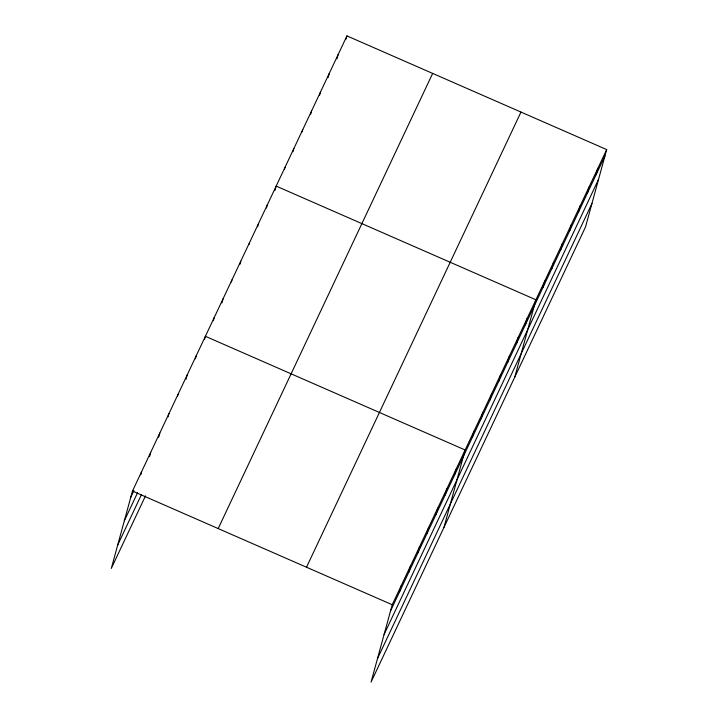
<?xml version="1.0" encoding="UTF-8"?>
<svg xmlns="http://www.w3.org/2000/svg" width="718" height="718" viewBox="0 0 718 718"><rect width="100%" height="100%" fill="white"/><g stroke="black" fill="none" stroke-linecap="round" stroke-linejoin="round"><path stroke-width="1.08" d="M606.692 149.586L392.225 604.744L371.062 682.1L585.529 226.942L606.692 149.586L346.938 35.9L132.471 491.058L111.308 568.414L145.494 495.878M140.719 474.876L141.59 471.717M149.55 456.585L150.699 452.367M158.66 437.244L159.818 433.026M168.066 416.844L168.927 413.685M177.472 396.444L178.046 394.335M186.007 379.212L187.165 374.993M195.413 358.812L196.274 355.652M204.522 339.47L205.393 336.302L465.138 449.989L443.975 527.344M213.372 320.695L214.233 317.527M221.934 302.969L223.083 298.751M231.358 282.084L231.932 279.975M239.911 264.368L240.781 261.199M249.047 244.533L249.622 242.433M257.609 226.816L258.471 223.657M266.45 208.041L267.32 204.881M275.012 190.315L276.17 186.106L535.915 299.783L514.752 377.147M284.436 169.439L285.01 167.33M292.998 151.713L293.859 148.554M302.125 131.888L302.709 129.778M310.688 114.162L311.549 111.003M319.537 95.386L320.399 92.227M328.09 77.67L329.248 73.451M336.939 58.894L338.097 54.676M346.076 39.059L346.938 35.9M399.603 591.722L401.335 585.403M408.721 572.381L410.454 566.053M417.84 553.031L419.563 546.712M426.95 533.689L428.682 527.371M436.068 514.348L437.8 508.021M445.178 494.998L446.91 488.68M454.297 475.657L456.029 469.33M472.256 437.54L473.988 431.213M481.105 418.765L482.837 412.437M489.954 399.989L491.686 393.661M498.804 381.213L500.527 374.886M507.644 362.437L509.376 356.11M516.493 343.662L518.225 337.334M525.343 324.886L527.066 318.559M543.032 287.335L544.765 281.016M551.882 268.559L553.614 262.241M560.731 249.783L562.454 243.465M569.571 231.008L571.304 224.689M578.421 212.232L580.153 205.913M587.27 193.456L588.993 187.138M596.111 174.68L597.843 168.362M130.739 497.386L133.934 490.609M124.331 520.819L137.542 492.772M117.725 544.971L141.419 494.675M218.191 528.574L432.658 73.415M306.505 567.229L520.972 112.071M390.493 611.063L604.96 155.905M384.076 634.506L598.552 179.347M377.471 658.657L591.946 203.499M132.471 491.058L392.225 604.744"/></g></svg>
